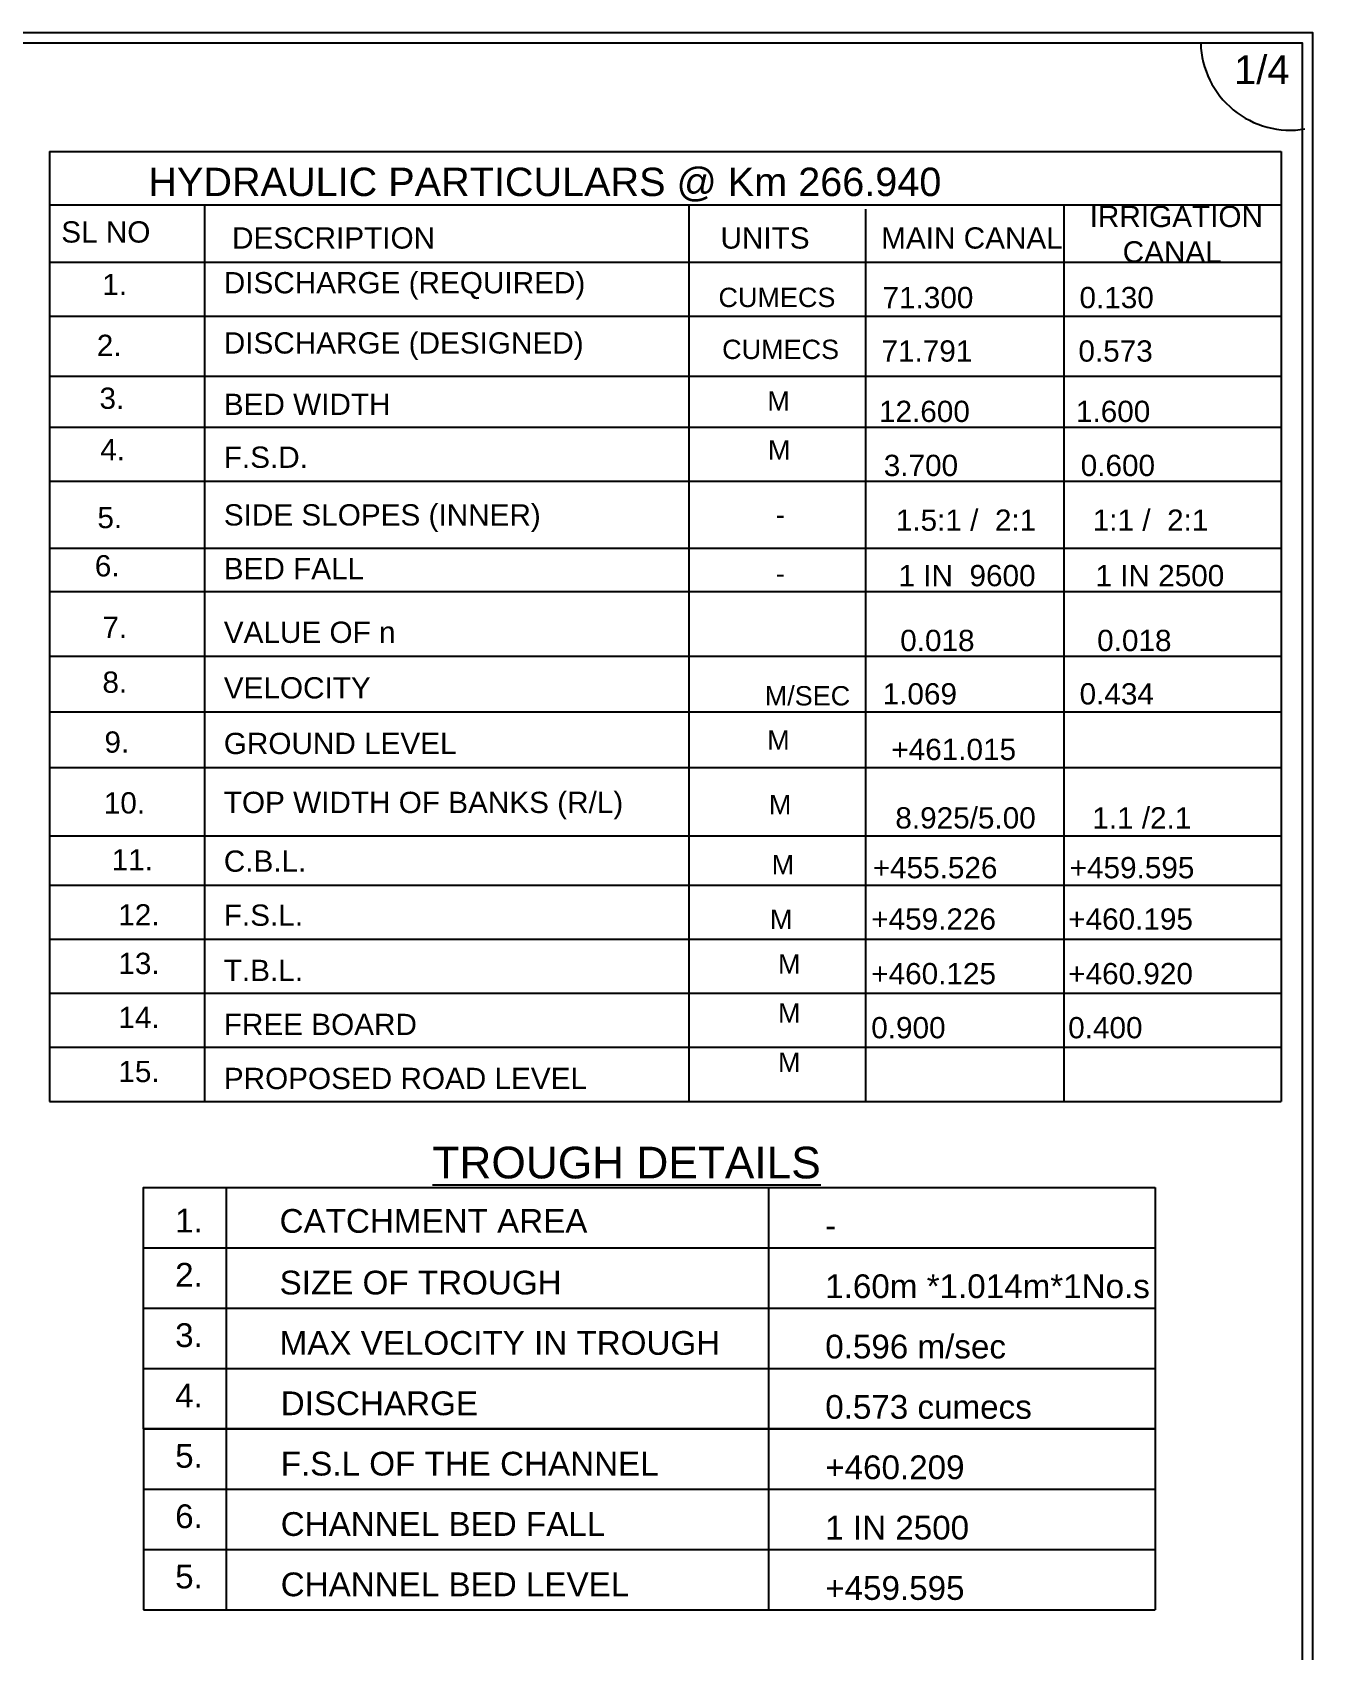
# Model space of a CAD drawing. Header units: millimetres. Extents: x 5124 to 6568637, y 2311 to 91879094.
# Drawn here: x 3510521 to 3521724, y 45947680 to 45961842 of the extents above; entities that cross this region are included whole.
import ezdxf

# ---------------------------------------------------------------- set-up
doc = ezdxf.new("R2010")
doc.units = ezdxf.units.MM
doc.header["$MEASUREMENT"] = 0
doc.layers.add('DRAWING', color=7, linetype='Continuous')
doc.layers.add('TEXT', color=7, linetype='Continuous')
doc.styles.get("Standard").update_dxf_attribs({"font": 'arial.ttf', "height": 120})

msp = doc.modelspace()

# ---------------------------------------------------------------- linework, layer by layer
at = {"layer": 'DRAWING'}
for points in [[(3470047, 45961842), (3521724, 45961842), (3521724, 45927654), (3470047, 45927654)], [(3470137.5, 45961751.5), (3521633.5, 45961751.5), (3521633.5, 45927744.5), (3470137.5, 45927744.5)]]:
    msp.add_lwpolyline(points, close=True, dxfattribs=at)
at = {"layer": 'TEXT', "ltscale": 0.02}
for points in [[(3510669.7, 45960800.1), (3521447.5, 45960800.1)], [(3510669.7, 45960332.1), (3521447.5, 45960332.1)], [(3512025.5, 45960332.1), (3512025.5, 45952487)], [(3516264.2, 45960332.1), (3516264.2, 45952487)], [(3517811.1, 45960293.9), (3517811.1, 45952487)], [(3510669.7, 45959832.1), (3521447.5, 45959832.1)], [(3510669.7, 45959359.2), (3521447.5, 45959359.2)], [(3510669.7, 45958832.2), (3521447.5, 45958832.2)], [(3510669.7, 45958386.3), (3521447.5, 45958386.3)], [(3510669.7, 45957913.3), (3521447.5, 45957913.3)], [(3510669.7, 45957327.3), (3521447.5, 45957327.3)], [(3510669.7, 45956949), (3521447.5, 45956949)], [(3510669.7, 45956381.5), (3521447.5, 45956381.5)], [(3510669.7, 45955895), (3521447.5, 45955895)], [(3510669.7, 45955408.5), (3521447.5, 45955408.5)], [(3510669.7, 45954811.1), (3521447.5, 45954811.1)], [(3510669.7, 45954378.7), (3521447.5, 45954378.7)], [(3510669.7, 45953905.7), (3521447.5, 45953905.7)], [(3510669.7, 45953432.8), (3521447.5, 45953432.8)], [(3510669.7, 45952959.9), (3521447.5, 45952959.9)], [(3510669.7, 45952487), (3521447.5, 45952487)], [(3511492.5, 45951733.5), (3520346.5, 45951733.5)], [(3511492.5, 45951205.3), (3520346.5, 45951205.3)], [(3511492.5, 45950677.1), (3520346.5, 45950677.1)], [(3511492.5, 45950148.9), (3520346.5, 45950148.9)], [(3511492.5, 45949620.7), (3520346.5, 45949620.7)], [(3511492.5, 45949620.7), (3520346.5, 45949620.7)], [(3511492.5, 45949092.5), (3520346.5, 45949092.5)], [(3511492.5, 45948564.3), (3520346.5, 45948564.3)], [(3511492.5, 45948036.1), (3520346.5, 45948036.1)]]:
    msp.add_lwpolyline(points, dxfattribs=at)
at = {"layer": 'TEXT'}
for points in [[(3510669.7, 45960800.1), (3510669.7, 45952487)], [(3521447.5, 45960800.1), (3521447.5, 45952487)], [(3519546, 45960332.1), (3519546, 45952487)], [(3520346.5, 45949620.7), (3511492.5, 45949620.7), (3511492.5, 45951733.5), (3520346.5, 45951733.5)], [(3512217.3, 45951733.5), (3512217.3, 45948036.1)], [(3516962, 45951733.5), (3516962, 45948036.1)], [(3520346.5, 45951733.5), (3520346.5, 45949620.7)], [(3511492.5, 45949620.7), (3511492.5, 45948036.1)], [(3520346.5, 45949620.7), (3520346.5, 45948036.1)]]:
    msp.add_lwpolyline(points, dxfattribs=at)
msp.add_arc((3521528.2, 45961769.7), 783.9, 181.62867, 279.44511, dxfattribs=at)

# ---------------------------------------------------------------- texts
at = {"layer": 'DRAWING', "char_height": 169.08, "attachment_point": 1}
for s, insert, width in [('CUMECS', (3516524.5, 45959607.1), 1049.458), ('M \\P', (3516957.3, 45958272.5), 169.662), ('M \\P', (3516965.6, 45955169.2), 169.662), ('M \\P', (3516975, 45954163.6), 169.662)]:
    msp.add_mtext(s, dxfattribs=dict(at, insert=insert, width=width))
at = {"layer": 'TEXT'}
msp.add_text('1/4', height=250, dxfattribs=at).set_placement((3521036.5, 45961390.4))
at = {"layer": 'TEXT', "attachment_point": 1}
for s, insert, char_height, width in [('\\PHYDRAULIC PARTICULARS @ Km 266.940', (3511535.3, 45961071.4), 248.151, 10553.642), (' IRRIGATION\\P     CANAL\\P', (3519700.6, 45960324.2), 186.113, 1645.999), (' SL NO', (3510701.1, 45960188.4), 186.11, 1372.289), (' DESCRIPTION ', (3512195.8, 45960135.8), 186.113, 3171.882), ('UNITS', (3516542.2, 45960135.8), 186.11, 1235.203), ('MAIN CANAL  ^I', (3517948.5, 45960135.8), 186.113, 5202.165), ('1.', (3511132.3, 45959728.8), 186.11, 274.747), ('DISCHARGE (REQUIRED)', (3512195.8, 45959744.2), 186.113, 5189.493), ('71.300 ', (3517960.2, 45959614.4), 186.11, 1024.334), ('0.130', (3519683.6, 45959614.4), 186.11, 1024.334), ('2.', (3511084.6, 45959195.9), 186.11, 274.747), ('DISCHARGE (DESIGNED)', (3512195.8, 45959217.2), 186.113, 5165.739), ('  \\PCUMECS \\P ', (3516556.5, 45959434.3), 169.08, 1054.794), ('\\P71.791', (3517951.2, 45959456.8), 186.11, 1267.331), ('\\P0.573', (3519674.6, 45959456.8), 186.11, 1267.331), ('3.', (3511107.9, 45958733.3), 186.11, 274.747), ('M ', (3516952.4, 45958700.3), 169.08, 198.828), ('BED WIDTH', (3512195.8, 45958680), 186.11, 2349.324), ('12.600', (3517929.3, 45958618.3), 186.11, 677.871), ('1.600', (3519652.7, 45958618.3), 186.11, 677.871), ('4.', (3511114.6, 45958283.3), 186.11, 274.747), ('F.S.D.', (3512195.8, 45958217), 186.11, 1147.124), ('3.700 ', (3517971, 45958145.4), 186.11, 851.103), ('0.600', (3519694.4, 45958145.4), 186.11, 851.103), ('SIDE SLOPES (INNER)', (3512195.8, 45957712.3), 186.113, 18914.814), ('5.', (3511089.7, 45957689.3), 186.11, 274.747), ('-', (3517026.7, 45957706.4), 169.1, 198.828), ('1.5:1 /  2:1', (3518076.5, 45957666.2), 186.113, 1871.952), ('1:1 /  2:1', (3519799.9, 45957666.2), 186.11, 1363.867), ('6.', (3511067, 45957266.9), 186.11, 274.747), ('BED FALL', (3512195.8, 45957242.7), 186.11, 1986.92), ('1 IN  9600', (3518099.9, 45957181), 186.11, 1301.901), ('1 IN 2500', (3519823.3, 45957181), 186.11, 1301.901), ('-', (3517026.7, 45957190.8), 169.1, 198.828), ('7.', (3511133.6, 45956727.3), 186.11, 274.747), ('VALUE OF n', (3512195.8, 45956685.2), 186.11, 2456.743), (' 0.018 \\P', (3518042.7, 45956613.5), 186.11, 852.319), (' 0.018 \\P', (3519766.1, 45956613.5), 186.11, 852.319), ('8.', (3511133.6, 45956248.5), 186.11, 274.747), ('VELOCITY', (3512195.8, 45956198.7), 186.11, 2123.978), ('1.069', (3517961.3, 45956146.4), 186.11, 851.863), ('0.434', (3519684.7, 45956146.4), 186.11, 851.863), ('M/SEC', (3516929.3, 45956120.8), 169.08, 733.413), ('9.', (3511151.4, 45955724.3), 186.11, 274.747), ('M ', (3516951, 45955732.7), 169.08, 198.828), ('GROUND LEVEL', (3512195.8, 45955712.3), 186.113, 4884.417), ('+461.015', (3518037.4, 45955659.8), 186.11, 851.103), ('10.', (3511145.6, 45955192.1), 186.11, 274.747), ('TOP WIDTH OF BANKS (R/L)', (3512195.8, 45955196.1), 186.113, 5762.53), ('8.925/5.00 ', (3518072.3, 45955060.9), 186.113, 1543.878), ('1.1 /2.1', (3519795.6, 45955060.9), 186.11, 1543.878), ('11.', (3511214.7, 45954693.7), 186.11, 274.747), ('C.B.L.', (3512195.8, 45954682.4), 186.11, 1137.455), ('M ', (3516990.3, 45954642), 169.08, 198.828), ('+455.526', (3517874.5, 45954625.3), 186.11, 1380.228), ('+459.595', (3519597.9, 45954625.3), 186.11, 1380.228), ('12.', (3511272.2, 45954212.5), 186.11, 274.747), ('F.S.L.', (3512195.8, 45954209.4), 186.11, 1075.653), ('\\P+459.226', (3517861.5, 45954485.8), 186.11, 2649.038), ('\\P+460.195', (3519584.9, 45954485.8), 186.11, 2649.038), ('13.', (3511273.1, 45953787.4), 186.11, 274.747), ('M ', (3517045.9, 45953773.5), 169.08, 340.086), ('T.B.L.', (3512195.8, 45953726.3), 186.11, 1100.878), ('+460.125', (3517861.5, 45953697.8), 186.11, 3368.717), ('+460.920', (3519584.9, 45953697.8), 186.11, 3368.717), ('14.', (3511273.1, 45953314.5), 186.11, 274.747), ('M ', (3517045.9, 45953343.9), 169.08, 340.086), ('FREE BOARD', (3512195.8, 45953253.4), 186.11, 2823.43), ('0.900', (3517861.5, 45953224.9), 186.11, 1380.228), ('0.400', (3519584.9, 45953224.9), 186.11, 1380.228), ('M ', (3517045.9, 45952914.3), 169.08, 340.086), ('15.', (3511273.1, 45952841.5), 186.11, 274.747), ('PROPOSED ROAD LEVEL', (3512195.8, 45952780.5), 186.113, 3641.407), ('1.', (3511769.2, 45951547.9), 207.86, 306.856), ('CATCHMENT AREA', (3512684.1, 45951544.5), 207.864, 3343.447), ('\\P-', (3517458.8, 45951853.2), 207.9, 2958.629), ('2.', (3511770.1, 45951073.1), 207.86, 306.856), ('SIZE OF TROUGH', (3512684.1, 45951004.9), 207.864, 2487.117), ('1.60m *1.014m*1No.s', (3517458.8, 45950973.1), 207.864, 3762.417), ('3.', (3511770.1, 45950544.9), 207.86, 306.856), ('MAX VELOCITY IN TROUGH', (3512684.1, 45950476.7), 207.864, 4433.843), ('0.596 m/sec', (3517458.8, 45950444.9), 207.864, 2753.778), ('4.', (3511770.1, 45950016.7), 207.86, 306.856), ('DISCHARGE', (3512693.9, 45949948.5), 207.86, 4066.975), ('0.573 cumecs', (3517458.8, 45949916.7), 207.864, 2617.193), ('5.', (3511770.1, 45949488.5), 207.86, 306.856), ('F.S.L OF THE CHANNEL', (3512693.9, 45949420.3), 207.864, 4066.975), ('+460.209', (3517458.8, 45949388.5), 207.86, 2617.193), ('6.', (3511770.1, 45948960.3), 207.86, 306.856), ('CHANNEL BED FALL', (3512693.9, 45948892.1), 207.864, 4066.975), ('1 IN 2500', (3517458.8, 45948860.3), 207.86, 2617.193), ('5.', (3511770.1, 45948432.1), 207.86, 306.856), ('CHANNEL BED LEVEL', (3512693.9, 45948363.9), 207.864, 4066.975), ('+459.595', (3517458.8, 45948332.1), 207.86, 2617.193)]:
    msp.add_mtext(s, dxfattribs=dict(at, insert=insert, char_height=char_height, width=width))
at = {"layer": 'TEXT', "insert": (3514021.3, 45952089.9), "char_height": 277.152, "width": 11787.039, "attachment_point": 1, "line_spacing_factor": 0.7}
msp.add_mtext('{\\LTROUGH DETAILS}', dxfattribs=at)

doc.saveas('drawing.dxf')
